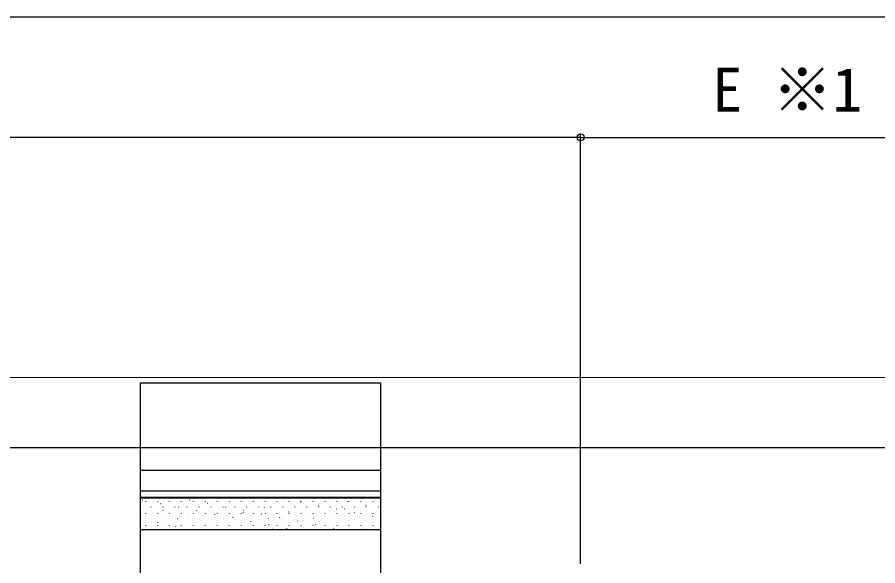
# Model space of a CAD drawing. Units: millimetres, scale not verified. Extents: x -875 to 875, y -1299 to 1292.
# Drawn here: x 429.4 to 644.6, y -850.5 to -713.5 of the extents above; entities that cross this region are included whole.
import ezdxf
from ezdxf.enums import TextEntityAlignment as Align

# ---------------------------------------------------------------- set-up
doc = ezdxf.new("R2010")
doc.units = ezdxf.units.MM
doc.header["$LTSCALE"] = 8
doc.layers.add('0-5_YKK_12', color=2, linetype='Continuous', lineweight=18)
for name, color, linetype in [('0-6_YKK_13', 4, 'Continuous'), ('0-8_YKK_D', 6, 'Continuous'), ('0-A_YSS_K', 3, 'Continuous')]:
    doc.layers.add(name, color=color, linetype=linetype)
doc.styles.add('ＭＳ ゴシック', font='')
doc.styles.get('ＭＳ ゴシック').set_extended_font_data('MS Gothic')

msp = doc.modelspace()

# ---------------------------------------------------------------- linework, layer by layer
at = {"layer": '0-5_YKK_12'}
msp.add_line((675.257, -803.453), (-134.743, -803.453), dxfattribs=at)
at = {"layer": '0-6_YKK_13'}
for p, q in [((460.257, -826.553), (520.257, -826.553)), ((460.257, -831.749), (520.257, -831.749)), ((460.257, -833.277), (520.257, -833.277)), ((460.257, -841.438), (460.257, -833.277)), ((460.257, -833.464), (520.257, -833.464)), ((460.832, -834.07), (460.777, -833.986)), ((461.556, -834.362), (461.556, -834.312)), ((462.34, -834.471), (462.336, -834.461)), ((464.546, -834.362), (464.546, -834.312)), ((464.969, -833.872), (464.965, -833.863)), ((467.536, -834.362), (467.536, -834.312)), ((470.526, -834.362), (470.526, -834.312)), ((472.562, -834.034), (472.507, -833.951)), ((473.516, -834.362), (473.516, -834.312)), ((473.676, -834.394), (473.673, -834.385)), ((476.305, -833.795), (476.302, -833.786)), ((476.506, -834.362), (476.506, -834.312)), ((479.496, -834.362), (479.496, -834.312)), ((482.486, -834.362), (482.486, -834.312)), ((485.013, -834.318), (485.01, -834.308)), ((485.476, -834.362), (485.476, -834.312)), ((487.642, -833.719), (487.639, -833.709)), ((488.466, -834.362), (488.466, -834.312)), ((491.456, -834.362), (491.456, -834.312)), ((494.446, -834.362), (494.446, -834.312)), ((495.817, -833.653), (495.762, -833.57)), ((496.35, -834.241), (496.346, -834.232)), ((497.436, -834.362), (497.436, -834.312)), ((498.979, -833.642), (498.975, -833.633)), ((500.32, -834.538), (500.265, -834.454)), ((500.426, -834.362), (500.426, -834.312)), ((503.416, -834.362), (503.416, -834.312)), ((506.406, -834.362), (506.406, -834.312)), ((507.547, -833.617), (507.491, -833.534)), ((507.686, -834.164), (507.683, -834.155)), ((509.396, -834.362), (509.396, -834.312)), ((510.315, -833.565), (510.312, -833.556)), ((512.05, -834.502), (511.995, -834.418)), ((512.386, -834.362), (512.386, -834.312)), ((515.376, -834.362), (515.376, -834.312)), ((518.366, -834.362), (518.366, -834.312)), ((519.023, -834.088), (519.02, -834.078)), ((462.931, -835.787), (462.931, -835.737)), ((465.336, -834.954), (465.28, -834.871)), ((465.921, -835.787), (465.921, -835.737)), ((465.94, -836.615), (465.937, -836.606)), ((468.569, -836.016), (468.565, -836.007)), ((468.911, -835.787), (468.911, -835.737)), ((469.839, -835.839), (469.784, -835.755)), ((471.064, -835.04), (471.061, -835.031)), ((471.901, -835.787), (471.901, -835.737)), ((474.342, -836.723), (474.287, -836.64)), ((474.891, -835.787), (474.891, -835.737)), ((477.065, -834.918), (477.01, -834.835)), ((477.277, -836.538), (477.273, -836.529)), ((477.881, -835.787), (477.881, -835.737)), ((479.905, -835.94), (479.902, -835.93)), ((480.871, -835.787), (480.871, -835.737)), ((481.568, -835.803), (481.513, -835.719)), ((482.401, -834.964), (482.397, -834.954)), ((483.861, -835.787), (483.861, -835.737)), ((486.072, -836.687), (486.016, -836.604)), ((486.851, -835.787), (486.851, -835.737)), ((488.613, -836.462), (488.61, -836.452)), ((489.841, -835.787), (489.841, -835.737)), ((491.242, -835.863), (491.239, -835.853)), ((492.831, -835.787), (492.831, -835.737)), ((493.738, -834.887), (493.734, -834.878)), ((495.821, -835.787), (495.821, -835.737)), ((498.811, -835.787), (498.811, -835.737)), ((499.95, -836.385), (499.947, -836.376)), ((501.801, -835.787), (501.801, -835.737)), ((502.579, -835.786), (502.575, -835.777)), ((504.823, -835.422), (504.768, -835.339)), ((504.791, -835.787), (504.791, -835.737)), ((505.074, -834.81), (505.071, -834.801)), ((507.781, -835.787), (507.781, -835.737)), ((509.327, -836.307), (509.271, -836.223)), ((510.771, -835.787), (510.771, -835.737)), ((511.287, -836.308), (511.283, -836.299)), ((513.761, -835.787), (513.761, -835.737)), ((513.915, -835.71), (513.912, -835.7)), ((516.411, -834.734), (516.407, -834.724)), ((516.553, -835.386), (516.498, -835.303)), ((516.751, -835.787), (516.751, -835.737)), ((519.741, -835.787), (519.741, -835.737)), ((460.832, -838.237), (460.829, -838.228)), ((461.556, -837.402), (461.556, -837.352)), ((462.931, -838.827), (462.931, -838.777)), ((463.328, -837.261), (463.324, -837.252)), ((464.546, -837.402), (464.546, -837.352)), ((465.921, -838.827), (465.921, -838.777)), ((467.536, -837.402), (467.536, -837.352)), ((468.911, -838.827), (468.911, -838.777)), ((469.54, -838.759), (469.537, -838.75)), ((470.526, -837.402), (470.526, -837.352)), ((471.901, -838.827), (471.901, -838.777)), ((472.169, -838.16), (472.166, -838.151)), ((473.516, -837.402), (473.516, -837.352)), ((474.664, -837.184), (474.661, -837.175)), ((474.891, -838.827), (474.891, -838.777)), ((476.506, -837.402), (476.506, -837.352)), ((477.881, -838.827), (477.881, -838.777)), ((478.845, -837.608), (478.79, -837.524)), ((479.496, -837.402), (479.496, -837.352)), ((480.871, -838.827), (480.871, -838.777)), ((480.877, -838.683), (480.874, -838.673)), ((482.486, -837.402), (482.486, -837.352)), ((483.348, -838.492), (483.293, -838.409)), ((483.506, -838.084), (483.502, -838.074)), ((483.861, -838.827), (483.861, -838.777)), ((485.476, -837.402), (485.476, -837.352)), ((486.001, -837.108), (485.998, -837.098)), ((486.851, -838.827), (486.851, -838.777)), ((488.466, -837.402), (488.466, -837.352)), ((489.841, -838.827), (489.841, -838.777)), ((490.575, -837.572), (490.52, -837.488)), ((491.456, -837.402), (491.456, -837.352)), ((492.214, -838.606), (492.21, -838.597)), ((492.831, -838.827), (492.831, -838.777)), ((494.446, -837.402), (494.446, -837.352)), ((494.842, -838.007), (494.839, -837.998)), ((495.078, -838.456), (495.023, -838.373)), ((495.821, -838.827), (495.821, -838.777)), ((497.338, -837.031), (497.334, -837.022)), ((497.436, -837.402), (497.436, -837.352)), ((498.811, -838.827), (498.811, -838.777)), ((500.426, -837.402), (500.426, -837.352)), ((501.801, -838.827), (501.801, -838.777)), ((503.416, -837.402), (503.416, -837.352)), ((503.55, -838.529), (503.547, -838.52)), ((504.791, -838.827), (504.791, -838.777)), ((506.179, -837.93), (506.176, -837.921)), ((506.406, -837.402), (506.406, -837.352)), ((507.781, -838.827), (507.781, -838.777)), ((508.674, -836.955), (508.671, -836.945)), ((509.396, -837.402), (509.396, -837.352)), ((510.771, -838.827), (510.771, -838.777)), ((512.386, -837.402), (512.386, -837.352)), ((513.761, -838.827), (513.761, -838.777)), ((513.83, -837.191), (513.775, -837.108)), ((514.887, -838.453), (514.884, -838.443)), ((515.376, -837.402), (515.376, -837.352)), ((516.751, -838.827), (516.751, -838.777)), ((517.516, -837.854), (517.512, -837.844)), ((518.333, -838.076), (518.278, -837.992)), ((518.366, -837.402), (518.366, -837.352)), ((519.741, -838.827), (519.741, -838.777)), ((520.011, -836.878), (520.008, -836.868)), ((461.556, -840.442), (461.556, -840.392)), ((461.804, -840.98), (461.8, -840.971)), ((464.433, -840.381), (464.429, -840.372)), ((464.597, -839.757), (464.541, -839.674)), ((464.546, -840.442), (464.546, -840.392)), ((466.928, -839.405), (466.925, -839.396)), ((467.536, -840.442), (467.536, -840.392)), ((469.1, -840.641), (469.045, -840.558)), ((470.526, -840.442), (470.526, -840.392)), ((473.14, -840.903), (473.137, -840.894)), ((473.516, -840.442), (473.516, -840.392)), ((475.769, -840.305), (475.766, -840.295)), ((476.506, -840.442), (476.506, -840.392)), ((478.265, -839.329), (478.261, -839.319)), ((479.496, -840.442), (479.496, -840.392)), ((482.486, -840.442), (482.486, -840.392)), ((484.477, -840.827), (484.474, -840.817)), ((485.476, -840.442), (485.476, -840.392)), ((487.106, -840.228), (487.103, -840.219)), ((487.852, -839.376), (487.796, -839.293)), ((488.466, -840.442), (488.466, -840.392)), ((489.601, -839.252), (489.598, -839.243)), ((491.456, -840.442), (491.456, -840.392)), ((492.355, -840.261), (492.3, -840.178)), ((494.446, -840.442), (494.446, -840.392)), ((495.814, -840.75), (495.81, -840.741)), ((496.858, -841.145), (496.803, -841.062)), ((497.436, -840.442), (497.436, -840.392)), ((498.443, -840.151), (498.439, -840.142)), ((499.581, -839.341), (499.526, -839.257)), ((500.426, -840.442), (500.426, -840.392)), ((500.938, -839.175), (500.935, -839.166)), ((503.416, -840.442), (503.416, -840.392)), ((504.084, -840.225), (504.029, -840.142)), ((506.406, -840.442), (506.406, -840.392)), ((507.15, -840.674), (507.147, -840.664)), ((508.588, -841.109), (508.532, -841.026)), ((509.396, -840.442), (509.396, -840.392)), ((509.779, -840.075), (509.776, -840.065)), ((512.275, -839.099), (512.271, -839.089)), ((512.386, -840.442), (512.386, -840.392)), ((515.376, -840.442), (515.376, -840.392)), ((518.366, -840.442), (518.366, -840.392)), ((518.487, -840.597), (518.484, -840.587)), ((493.202, -841.396), (493.198, -841.387)), ((504.538, -841.32), (504.535, -841.31)), ((515.875, -841.243), (515.872, -841.233))]:
    msp.add_line(p, q, dxfattribs=at)
msp.add_lwpolyline([(520.257, -804.753), (520.257, -1002.153), (460.257, -1002.153), (460.257, -804.753)], close=True, dxfattribs=at)
msp.add_lwpolyline([(520.257, -833.277), (520.257, -841.438), (460.257, -841.438)], dxfattribs=at)
at = {"layer": '0-8_YKK_D'}
for p, q in [((671.257, -713.453), (-130.743, -713.453)), ((570.257, -743.453), (270.257, -743.453)), ((570.257, -849.953), (570.257, -742.453)), ((570.257, -849.953), (570.257, -742.453)), ((570.257, -743.453), (685.257, -743.453))]:
    msp.add_line(p, q, dxfattribs=at)
msp.add_circle((570.257, -743.453), 0.875, dxfattribs=at)
at = {"layer": '0-A_YSS_K'}
msp.add_line((-144.743, -820.953), (690.257, -820.953), dxfattribs=at)

# ---------------------------------------------------------------- texts
at = {"layer": '0-8_YKK_D', "style": 'ＭＳ ゴシック'}
msp.add_text('E ※1', height=11, dxfattribs=at).set_placement((603.211, -740.345), align=Align.BOTTOM_LEFT)

doc.saveas('drawing.dxf')
